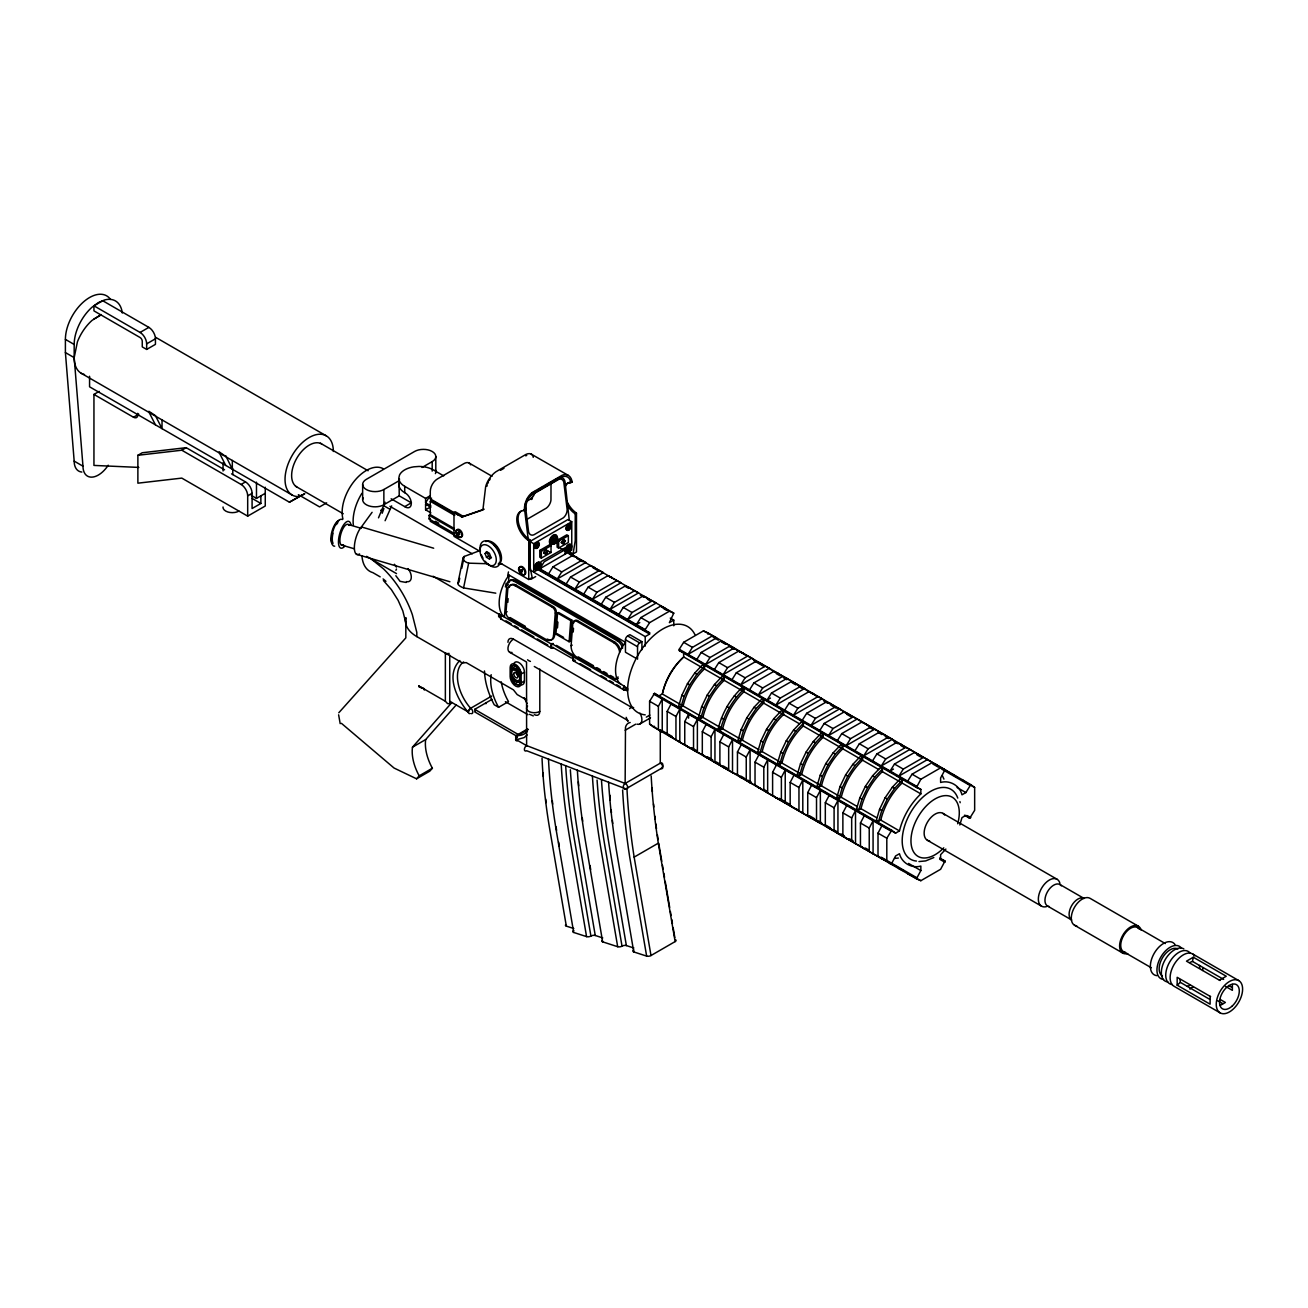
<?xml version="1.0" encoding="UTF-8"?>
<svg xmlns="http://www.w3.org/2000/svg" width="1308" height="1308" viewBox="0 0 1308 1308"><rect width="100%" height="100%" fill="white"/><g stroke="black" fill="none" stroke-linecap="round" stroke-linejoin="round"><path stroke-width="1.5" d="M660.278 729.668L660.278 763.169A3.107 1.799 60 0 1 662.813 766.717A3.107 1.799 60 0 1 660.998 768.597L625.862 788.888A3.107 2.06 -69 0 1 623.311 787.432A3.107 2.06 -69 0 1 625.142 783.459L625.486 727.313A15.565 8.992 60 0 1 630.178 722.49M421.503 688.122L418.854 685.981A3.107 1.799 -60 0 0 419.149 687.076M424.266 690.003L424.283 688.727L421.503 687.403M527.108 734.916L524.197 737.581L516.366 739.739L517.281 735.93L528.367 729.423M623.213 645.106A9.319 5.853 64.8 0 0 618.733 640.102L515.515 580.507L514.028 581.193A9.319 5.853 64.8 0 0 506.834 585.314L504.414 616.951L502.403 615.087A34.171 19.718 -60 0 1 506.245 579.182L509.041 575.079L625.453 642.293L622.641 646.397A34.171 19.718 -60 0 0 618.798 682.286L620.826 684.166M552.973 647.346L552.777 648.098A3.107 1.799 -60 0 1 550.881 647.411A3.107 1.799 -60 0 1 551.567 644.304L553.12 643.471A2.322 1.341 -60 0 0 551.338 646.217A2.322 1.341 -60 0 0 552.826 647.427L571.563 658.071M546.335 639.628A9.319 5.853 64.8 0 0 553.546 635.492L555.262 613.043A4.66 2.927 64.8 0 0 552.27 607.174L514.927 585.624A9.319 5.853 64.8 0 0 507.733 589.745L506.016 612.209A4.66 2.927 64.8 0 0 509.008 618.063L546.335 639.628L547.431 639.105A9.319 5.853 64.8 0 0 549.164 639.825M550.815 639.955A9.319 5.853 64.8 0 0 554.641 634.985L556.358 612.52A4.66 2.927 64.8 0 0 553.366 606.667L516.022 585.101A9.319 5.853 64.8 0 0 509.221 587.308M555.933 634.151L557.551 613.027L558.647 612.504L571.825 620.106L570.206 641.247L569.111 641.77L555.933 634.151L557.028 633.644L563.617 637.437M557.47 627.873L557.911 622.101M569.111 641.77L570.729 620.63L571.825 620.106M617.948 678.607A4.66 2.927 64.9 0 1 615.528 678.411L614.433 678.934L577.09 657.368A9.319 5.853 64.9 0 1 571.106 645.645L572.822 623.18A4.66 2.927 64.8 0 1 576.436 621.12L577.515 620.613L614.858 642.163A9.319 5.853 64.8 0 1 620.254 649.422M573.215 632.026L573.493 628.281M574.931 660.654L574.735 660.769A3.107 1.799 -60 0 1 572.839 660.099A3.107 1.799 -60 0 1 573.525 656.992L551.698 643.503M508.469 582.714L509.041 575.079M507.831 602.334L508.109 598.59M108.221 465.207A21.745 12.557 -60 0 1 91.854 477.142A21.745 12.557 -60 0 1 82.976 466.188L74.18 357.64L77.417 341.829A34.171 19.718 -60 0 1 92.083 320.362L101.272 314.558M491.694 696.069L470.013 708.642L468.411 712.059A3.107 1.799 -60 0 0 470.046 713.563M517.281 735.93L515.63 739.314A3.107 1.799 -60 0 0 517.265 740.819M1202.624 970.487L1202.919 967.691M1210.113 996.32L1210.113 1004.201L1177.167 985.186L1177.167 977.305L1210.636 996.631M457.882 583.286L463.048 558.107M458.928 582.191L459.729 578.234M461.757 568.342L464.193 556.472L480.412 550.406M495.797 593.178L463.588 587.913L468.64 563.159A9.319 4.365 8 0 1 463.997 560.592L463.506 559.971A9.319 4.365 8 0 1 464.193 556.472M505.395 586.965L506.163 583.204M507.7 575.7L508.469 571.939M1189.888 962.475L1192.455 961.396L1193.305 957.227L1226.25 976.242L1219.416 980.183M223.063 506.997L222.998 507.275A9.319 5.379 0 0 0 232.317 512.654L234.721 512.458A9.319 5.379 0 0 0 238.906 511.068M391.141 498.789L404.728 506.637A8.567 4.954 60 0 0 411.317 503.466A8.567 4.954 60 0 0 404.728 492.691A20.192 11.658 0 0 1 398.809 484.434L399.496 478.891M378.502 517.837L385.059 502.174M385.092 520.731L391.648 505.885M939.733 857.999L945.014 861.04L940.615 869.28L920.848 880.693L916.45 878.796L653.444 726.954L649.602 724.092L649.602 701.268L654.556 693.338L658.398 696.199L662.273 693.959C665.69 679.915 673.195 666.916 683.643 656.927L683.643 652.447L679.261 650.55L679.261 649.275L683.643 642.31L703.41 630.897L707.808 632.794L970.814 784.636L974.656 787.498L974.656 810.322L969.719 818.252L964.437 815.195M681.893 695.251L678.738 705.862L680.945 707.121L683.136 705.862C686.553 691.818 694.058 678.819 704.521 668.829L704.521 666.295L702.314 665.02L694.712 673.064L687.452 683.659L681.893 695.251L684.1 696.51L680.945 707.121M701.66 706.663L698.505 717.274L700.712 718.533L702.903 717.274C706.32 703.23 713.825 690.232 724.289 680.242L724.289 677.707L722.081 676.432L714.479 684.476L707.219 695.071L701.66 706.663L703.867 707.922L700.712 718.533M718.272 728.67C721.967 713.154 730.24 698.815 741.849 687.845L744.039 689.12L744.039 691.654C733.592 701.644 726.087 714.642 722.67 728.67L720.479 729.946L718.272 728.67L720.479 727.411M720.479 729.946C724.158 714.413 732.447 700.074 744.039 689.12M741.195 729.488L738.039 740.083L740.246 741.358L742.437 740.083C745.854 726.054 753.359 713.056 763.807 703.066L763.807 700.532L761.616 699.257L754.013 707.301L746.754 717.896L741.195 729.488L743.402 730.747L740.246 741.358M760.962 740.9L757.806 751.495L760.013 752.77L762.204 751.495C765.621 737.467 773.126 724.469 783.574 714.479L783.574 711.944L781.383 710.669L773.764 718.713L766.521 729.308L760.962 740.9L763.153 742.159L760.013 752.77M780.729 752.313L777.573 762.907L779.781 764.183L781.971 762.907C785.389 748.879 792.893 735.881 803.341 725.891L803.341 723.357L801.15 722.081L793.531 730.126L786.288 740.72L780.729 752.313L782.92 753.572L779.781 764.183M800.496 763.709L797.34 774.32L799.548 775.595L801.739 774.32C805.156 760.291 812.66 747.293 823.108 737.303L823.108 734.769L820.917 733.494L813.298 741.538L806.055 752.133L800.496 763.709L802.687 764.984L799.548 775.595M820.263 775.121L817.108 785.732L819.298 787.007L821.506 785.732C824.923 771.704 832.428 758.705 842.875 748.716L842.875 746.181L840.684 744.906L833.065 752.95L825.822 763.545L820.263 775.121L822.454 776.396L819.298 787.007M840.03 786.533L836.875 797.144L839.066 798.42L841.273 797.144C844.69 783.116 852.195 770.118 862.642 760.128L862.642 757.594L860.451 756.318L852.832 764.362L845.589 774.957L840.03 786.533L842.221 787.808L839.066 798.42M859.797 797.945L856.642 808.557L858.833 809.832L861.04 808.557C864.457 794.528 871.962 781.53 882.41 771.54L882.41 769.006L880.219 767.731L872.6 775.775L865.356 786.37L859.797 797.945L861.988 799.221L858.833 809.832M879.565 809.358L876.409 819.969L878.6 821.244L880.807 819.969C884.224 805.941 891.729 792.942 902.177 782.952L902.177 780.418L899.986 779.143L892.367 787.187L885.124 797.782L879.565 809.358L881.755 810.633L878.6 821.244M856.936 810.829L895.588 833.147L899.463 830.907C902.896 816.862 910.401 803.864 920.848 793.874L920.848 789.394L912.068 784.326M959.81 824.972L961.985 817.631L965.876 815.391L969.719 818.252M382.198 513.243L383.882 508.55L380.791 510.284M395.915 570.288L396.488 569.029M684.1 696.51L689.659 684.934L696.902 674.323L704.521 666.295M703.867 707.922L709.426 696.346L716.67 685.735L724.289 677.707M743.402 730.747L748.961 719.171L756.204 708.56L763.807 700.532M763.153 742.159L768.728 730.583L775.971 719.972L783.574 711.944M782.92 753.572L788.495 741.996L795.738 731.385L803.341 723.357M802.687 764.984L808.246 753.408L815.505 742.797L823.108 734.769M822.454 776.396L828.013 764.82L835.272 754.209L842.875 746.181M842.221 787.808L847.78 776.233L855.04 765.621L862.642 757.594M861.988 799.221L867.547 787.645L874.807 777.034L882.41 769.006M881.755 810.633L887.315 799.057L894.574 788.446L902.177 780.418M451.947 702.543A3.107 1.799 -60 0 1 449.739 701.268L468.411 712.059L467.643 711.585L470.013 708.642M658.398 729.161L658.398 706.336L662.24 699.044L662.24 732.022L649.602 724.092M671.02 737.091L667.178 734.246L667.178 711.421L671.02 704.129M675.958 739.314L675.958 716.49L679.8 709.198L679.8 742.159L667.178 734.246M688.597 747.244L684.754 744.383L684.754 721.558L688.597 714.266L688.597 718.141M693.534 749.451L693.534 726.627L697.377 719.335L697.377 752.313L679.261 741.849L679.261 740.573M706.156 757.381L702.314 754.52L702.314 731.712L706.156 724.419M711.111 759.605L711.111 736.78L714.953 729.488L714.953 762.45L701.219 753.899M723.733 767.518L719.89 764.673L719.89 741.849L723.733 734.556M728.67 769.742L728.67 746.917L732.513 739.625L732.513 772.603L714.397 762.139M741.309 777.671L737.45 774.81L737.45 751.986L741.309 744.693M746.247 779.895L746.247 757.07L750.089 749.778L750.089 782.74L737.45 774.81M758.869 787.808L755.027 784.964L755.027 762.139L758.869 754.847M763.807 790.032L763.807 767.207L767.649 759.915L767.649 792.877L753.931 784.326M776.445 797.962L772.603 795.101L772.603 772.276L776.445 764.984M781.383 800.169L781.383 777.344L785.225 770.069L785.225 803.03L767.109 792.566M794.005 808.099L790.163 805.254L790.163 782.429L794.005 775.137M798.959 810.322L798.959 787.498L802.801 780.206L802.801 813.167L784.686 802.72M811.581 818.252L807.739 815.391L807.739 792.566L811.581 785.274M816.519 820.459L816.519 797.635L820.361 790.343L820.361 823.321L802.245 812.857M829.158 828.389L825.315 825.544L825.315 802.72L829.158 795.428M834.095 830.613L834.095 807.788L837.938 800.496L837.938 833.458L824.204 824.907M846.717 838.526L842.875 835.681L842.875 812.857L846.717 805.564M851.671 840.75L851.671 817.925L855.514 810.633L855.514 843.611L837.382 833.147M864.294 848.679L860.451 845.818L860.451 822.994L864.294 815.702M869.231 850.903L869.231 828.078L873.074 820.786L873.074 853.748L854.958 843.284M881.87 858.816L878.011 855.972L878.011 833.147L881.87 825.855M916.45 878.796L920.848 870.556L920.848 866.076C911.692 868.692 901.784 862.969 899.463 853.732L895.588 855.972L891.745 863.264L890.65 863.901L886.808 861.04L886.808 838.215L891.745 830.286L895.588 833.147M926.881 759.278L945.014 769.742L940.615 777.982L940.615 782.462C949.771 779.846 959.68 785.568 961.985 794.806L965.876 792.566L970.814 784.636M543.703 552.973L545.6 549.458L543.703 552.973L545.223 552.761L545.223 554.069L547.136 552.973L548.085 551.109L545.6 549.458M564.827 540.351L563.486 544.193L565.383 540.678L563.862 540.891L563.862 539.583L563.862 540.891M624.439 686.357L624.39 686.438A2.322 1.341 -60 0 0 623.883 688.76A2.322 1.341 -60 0 0 625.289 689.283L625.24 689.937A3.107 1.799 -60 0 1 623.344 689.251A3.107 1.799 -60 0 1 624.047 686.16L627.644 688.564L627.497 690.542A2.322 1.341 -60 0 1 626.074 690.035A2.322 1.341 -60 0 1 626.597 687.714L626.646 687.632M430.855 505.869L425.591 502.828L429.989 495.846L425.591 498.397L404.728 486.347A20.192 11.658 0 0 1 398.809 478.107L399.496 475.082A20.192 11.658 0 0 1 413.769 466.842L419.001 466.449A20.192 11.658 0 0 1 433.275 469.866L443.706 475.883M534.531 572.691L645.22 636.604L649.602 634.069L649.602 632.794L645.22 630.897L645.22 629.622L539.795 568.767L544.193 561.786L563.961 550.374L673.767 613.141L669.369 622.657L673.767 620.123L673.767 625.813M548.575 573.836L552.973 566.855L572.74 555.442L577.139 557.355M581.52 560.527L561.753 571.939L557.371 578.904L585.919 562.424L572.74 555.442M566.151 583.973L570.55 577.008L590.3 565.596L594.699 567.492M599.097 570.664L579.33 582.076L574.931 589.058L603.479 572.561L590.3 565.596M583.711 594.126L588.11 587.145L607.877 575.733L612.275 577.645M616.657 580.817L596.889 592.23L592.508 599.195L621.055 582.714L607.877 575.733M601.288 604.263L605.686 597.298L625.453 585.886L629.835 587.783M634.233 590.954L614.466 602.367L610.068 609.348L638.631 592.851L625.453 585.886M618.864 614.417L623.246 607.435L643.013 596.023L647.411 597.936M651.809 601.091L632.042 612.504L627.644 619.485L656.191 603.004L643.013 596.023M664.987 608.073L660.589 606.176L640.822 617.589L636.424 624.554L639.792 622.624M645.22 629.622L649.602 622.657L669.369 611.245L673.767 613.141M712.206 635.966L692.439 647.378L688.041 654.36L716.588 637.863L703.41 630.897M696.821 659.428L701.219 652.447L720.986 641.034L725.384 642.947M729.766 646.119L709.999 657.532L705.617 664.497L734.164 648.016L720.986 641.034M714.397 669.565L718.795 662.6L738.562 651.188L742.944 653.084M747.342 656.256L727.575 667.669L723.177 674.65L751.74 658.153L738.562 651.188M731.973 679.719L736.355 672.737L756.122 661.325L760.52 663.238M764.918 666.393L745.151 677.806L740.753 684.787L769.3 668.306L756.122 661.325M749.533 689.856L753.931 682.89L773.698 671.478L778.096 673.375M782.478 676.547L762.711 687.959L758.329 694.924L786.876 678.443L772.603 670.841M795.656 683.512L791.275 681.615L771.507 693.027L767.109 700.009L770.461 698.063M800.055 686.684L780.287 698.096L775.889 705.077L804.436 688.597L786.321 678.133M784.686 710.146L789.067 703.181L808.834 691.769L813.233 693.665M817.614 696.837L797.864 708.249L793.466 715.214L822.013 698.734L808.834 691.769M802.245 720.283L806.644 713.318L826.411 701.906L830.793 703.802M835.191 706.974L815.424 718.386L811.025 725.368L839.589 708.887L825.315 701.268M819.822 730.436L824.204 723.455L843.971 712.043L848.369 713.955M852.767 717.127L833 728.54L828.602 735.505L857.149 719.024L842.875 711.421M837.382 740.573L841.78 733.608L861.547 722.196L865.945 724.092M870.327 727.264L850.56 738.677L846.178 745.658L874.725 729.161L856.609 718.713M854.958 750.727L859.356 743.745L879.123 732.333L883.505 734.246M887.903 737.401L868.136 748.814L863.738 755.795L892.301 739.314L874.169 728.85M872.534 760.864L876.916 753.899L896.683 742.486L901.081 744.383M905.479 747.555L885.712 758.967L881.314 765.932L909.861 749.451L896.683 742.486M918.657 754.52L914.259 752.623L894.492 764.036L890.094 771.017L893.462 769.071M923.039 757.692L903.272 769.104L898.89 776.085L927.437 759.605L909.322 749.141M907.67 781.154L912.068 774.189L931.836 762.777L936.217 764.673M920.848 789.394L916.45 787.498L920.848 779.257L940.615 767.845M485.104 553.644L486.527 551.616L489.372 553.268L490.811 556.93L489.372 558.974L486.527 557.322L485.104 553.644L487.197 552.434L488.62 556.113L491.465 557.764L489.372 558.974M359.586 553.938A15.533 5.755 -73.6 0 1 354.419 545.894A15.533 5.755 -73.6 0 1 361.417 526.944L372.093 512.311M500.261 616.902L500.114 617A2.322 1.341 -60 0 1 498.691 616.493A2.322 1.341 -60 0 1 499.215 614.171L551.633 644.223M535.675 545.24L538.046 544.324L537.048 546.875C534.661 547.512 536.231 543.409 536.067 546.777M536.067 545.469L538.046 544.324M535.675 546.564L536.672 546.646L537.653 544.095M536.067 565.677L537.392 564.042L539.076 564.369L537.768 567.77C534.759 568.686 536.754 563.241 536.444 567.656M567.443 526.911L569.798 525.98L568.817 528.53L567.443 528.219L567.443 526.911L567.443 528.219M536.444 565.89L539.076 564.369M567.819 527.124L569.798 525.98M569.421 525.767L568.817 528.53M536.067 567.427L538.7 565.906L538.7 564.157M567.002 547.741L568.44 545.943L570.255 546.303L568.817 549.998C565.596 551.011 567.721 545.076 567.378 549.867M567.378 547.954L568.817 546.172M567.002 549.654L568.44 549.785L570.255 546.303M341.437 723.34L394.068 768.041L416.565 778.816L419.198 775.824A36.346 20.977 60 0 1 412.478 747.179L451.015 703.491M412.478 747.179L425.656 739.576L456.214 704.93M425.656 739.576A36.346 20.977 60 0 0 432.376 768.221L429.743 771.197L416.565 778.816M338.788 712.778L405.823 637.879L405.823 617.589A38.831 22.416 0 0 0 416.811 636.604L462.492 663.009L466.22 662.6L513.439 689.856L517.167 694.564L526.617 700.009M945.88 849.088L940.615 854.664L940.615 859.143L945.014 861.04M459.844 660.524C445.341 674.83 456.737 698.537 467.675 711.634M1177.167 985.186L1180.339 982.357L1180.012 979.594M146.66 349.432L155.439 344.364L155.439 338.788A9.319 5.379 60 0 0 148.85 327.376L102.743 300.742L93.947 305.81L93.947 310.879L140.07 337.513A3.107 1.799 60 0 1 142.261 341.323L142.261 346.898L146.66 349.432L146.66 343.857A9.319 5.379 60 0 0 140.07 332.445L93.947 305.81M1189.888 989.11L1193.305 986.624M574.931 660.017L574.784 660.115A2.322 1.341 -60 0 1 573.362 659.608A2.322 1.341 -60 0 1 573.885 657.27M93.947 319.005L100.978 314.95M140.07 332.445L148.85 327.376M146.66 343.857L155.439 338.788M138.812 467.414L93.947 465.419L93.947 394.411L99.228 391.37M93.947 394.411L133.481 417.236L138.762 414.195M265.262 487.23L265.262 506L247.686 516.137L181.796 478.107L137.88 483.175L137.88 455.282L142.261 452.748L186.194 447.679L224.567 469.817M137.88 455.282L181.796 450.214L186.194 447.679M181.796 450.214L241.097 484.451L245.495 481.9A9.319 5.379 60 0 1 252.084 493.312L252.084 508.534L260.864 503.466L260.864 495.863M247.686 516.137L247.686 495.863L252.084 493.312M251.398 495.454L256.482 498.397L265.262 493.312M89.565 376.263L89.565 386.808L289.411 502.19L301.723 495.094M289.411 502.19L304.797 493.688L300.595 495.977M326.624 502.844L319.593 506.915L298.355 494.653M432.18 471.125L432.18 461.626A12.426 7.178 0 0 0 432.18 451.473A12.426 7.178 0 0 0 414.603 451.473L366.289 479.366A12.426 7.178 0 0 0 366.289 489.519A12.426 7.178 0 0 0 383.865 489.519L399.087 480.723M422.026 467.479L432.18 461.626M399.087 483.257L399.234 495.846L383.865 504.724A12.426 7.178 0 0 1 368.856 505.869A12.426 7.178 0 0 1 363.068 497.808M404.728 506.637L411.448 502.746M469.752 463.506A10.137 5.853 -60 0 0 464.078 463.555L437.444 478.924A10.137 5.853 -60 0 0 430.283 491.334L430.283 498.871L431.607 498.103M453.99 528.35L430.283 514.665L430.283 501.291L431.607 500.523L454.317 513.635M425.591 509.809L429.989 507.259L429.989 506L425.591 504.103L425.591 509.809L430.855 512.85M500.506 470.308L503.972 468.313M454.546 533.648L429.138 518.982L429.138 515.319L430.283 514.665M429.138 518.982L430.283 518.328L430.283 521.271L458.291 537.441M480.069 551.404L453.99 536.362L453.99 512.491L455.249 511.755L463.245 516.366L484.173 509.188M453.99 512.491L461.969 517.101L463.245 516.366M458.013 532.667L459.517 532.16L458.013 532.667L459.517 534.547L458.765 532.601M458.013 533.68L458.765 532.225M532.16 493.132L535.593 491.154M539.027 489.176L542.46 487.197M545.894 485.203L557.911 478.27M526.486 501.454L530.639 499.002A7.521 4.349 -60 0 0 534.874 492.838M521.254 511.068A17.445 10.072 60 0 0 519.031 524.933A17.445 10.072 60 0 0 530.018 539.942L530.018 566.855L532.143 577.564L528.743 579.509L528.743 540.662A17.445 10.072 60 0 1 516.971 522.105A17.445 10.072 60 0 1 524.557 510.774L524.443 509.106A15.009 9.924 -68.6 0 1 532.127 492.593L562.244 475.196A13.669 9.042 -68.6 0 1 571.89 480.641L572.152 482.014L568.424 482.979A18.345 10.595 60 0 0 564.745 485.824M524.557 510.774L525.718 508.583A13.211 8.731 -68.6 0 1 532.487 494.048L562.276 476.831A11.886 7.864 -68.6 0 1 570.664 481.557L570.893 482.783L568.424 482.979M526.421 519.668L546.384 508.093A7.521 4.349 -60 0 0 550.962 500.163L551.011 483.273M486.527 557.322L488.62 556.113M528.743 540.662L530.018 539.942M576.485 513.096L576.485 551.96L573.1 553.905L575.226 540.744L575.226 513.831L576.485 513.096A18.328 10.578 60 0 1 566.855 501.242M529.92 567.819L529.92 541.496L567.966 519.538L571.76 521.729L571.76 550.063L568.44 551.992M529.92 541.496L533.713 543.703L571.76 521.729M539.812 550.39L549.507 544.798L551.028 545.681L551.028 552.483L541.332 558.091L539.812 557.208L539.812 550.39L541.332 551.273L551.028 545.681M557.11 540.4L566.822 534.809L568.342 535.675L568.342 542.493L558.63 548.085L557.11 547.218L557.11 540.4L558.63 541.283L568.342 535.675M564.435 539.91L561.966 542.003L563.862 539.583M546.564 552.646L546.564 551.322L548.085 551.109M561.018 542.542L562.538 542.329M564.435 541.218L565.383 540.678M544.275 553.3L545.223 552.761M545.223 554.069L547.136 552.973M521.025 570.059L521.794 569.618L521.778 572.005L521.025 570.059L522.546 569.552M529.92 569.83L533.713 572.037L539.501 568.686M539.795 568.767L568.342 552.287M530.885 579.346L535.691 576.583M510.872 666.818L511.15 666.655A7.766 4.48 60 0 1 520.666 672.132L520.388 674.846A7.766 4.48 60 0 0 510.872 669.369L510.872 666.818A7.766 4.48 60 0 1 520.388 672.279L520.666 672.132M510.872 669.369L511.15 669.206A7.766 4.48 60 0 1 520.666 674.699M510.872 675.696L511.15 675.549A7.766 4.48 60 0 0 520.666 681.043L520.404 683.708A7.766 4.48 60 0 1 510.888 678.247L510.872 675.696A7.766 4.48 60 0 0 520.388 681.19L520.404 683.708M510.888 678.247L511.166 678.084A7.766 4.48 60 0 0 520.666 683.544M521.124 674.012A7.766 4.48 60 0 0 515.63 664.497A7.766 4.48 60 0 0 510.136 667.669L510.136 676.547A7.766 4.48 60 0 0 515.63 686.062A7.766 4.48 60 0 0 521.124 682.89L521.124 674.012L524.426 672.116A7.766 4.48 60 0 0 519.652 663.074A7.766 4.48 60 0 0 513.619 664.235M516.382 735.946L474.706 711.879A3.107 1.799 60 0 0 474.706 709.345L491.971 699.388M521.124 682.89L524.426 680.977L524.426 672.116M484.5 670.955A54.576 31.686 59.8 0 0 494.228 704.767L498.61 707.301L508.501 701.595A39.224 22.727 59.9 0 1 501.209 681.811M635.802 658.202L625.453 652.234L625.453 639.743A3.107 1.799 -60 0 1 627.644 635.95L629.835 634.674L641.917 641.656L641.917 649.765M637.536 659.199L637.536 646.724A3.107 1.799 -60 0 1 639.726 642.915L641.917 641.656M419.198 775.824L432.376 768.221M515.924 738.219A3.107 1.799 60 0 1 517.837 735.505A3.107 1.799 60 0 1 518.131 734.409L527.533 728.981M732.513 648.327L733.608 647.705L737.45 650.55M646.316 717.127L649.831 715.1M625.142 730.256L635.688 724.174M639.988 723.929L650.534 717.83M653.444 726.954L654.556 726.316M509.564 652.202L526.535 662.011L526.617 745.576L625.142 783.459L660.278 763.169A3.107 2.06 -69 0 1 662.829 764.608A3.107 2.06 -69 0 1 660.998 768.597M608.596 782.184L608.858 786.222A580.098 334.93 60 0 0 616.935 853.535L633.775 951.93L646.643 956.099A3.107 1.373 -9.7 0 0 650.992 955.527L634.151 857.116L658.3 843.17A583.057 336.63 60 0 1 651.188 775.938M650.992 955.527L675.141 941.58A3.107 1.373 -9.7 0 0 675.68 939.831M506.834 585.314L508.321 584.627M514.927 585.624L516.022 585.101M506.016 612.209L507.112 611.686M552.27 607.174L553.366 606.667M555.262 613.043L556.358 612.52M572.822 623.18L573.918 622.673M553.546 635.492L554.641 634.985M571.106 645.645L572.201 645.122M514.028 581.193L617.262 640.789L618.733 640.102M576.436 621.12L613.763 642.686L614.858 642.163M933.83 857.541L925.688 860.909L918.952 861.563M1193.305 957.227L1186.487 961.167L1219.955 980.493M1187.337 986.395L1189.888 985.3M1220.282 1005.411L1225.383 1002.451L1220.184 999.459M461.969 517.101L482.897 509.924L485.628 486.887A15.009 7.521 -54.2 0 1 495.896 471.796L526.012 454.383A13.669 6.851 -54.2 0 1 532.536 455.397M300.399 496.223L297.112 496.549A34.171 19.718 -60 0 1 297.112 448.235A34.171 19.718 -60 0 1 333.344 451.473M894.574 858.424L898.367 858.048M521.778 572.005L521.778 569.994M406.199 582.469L400.068 581.341L395.834 575.716M468.64 563.159L488.342 563.764M498.184 564.059L502.125 564.173M633.628 707.514L630.669 707.791A9.319 5.379 60 0 0 629.622 708.756M533.304 715.901L529.544 714.315M361.417 526.944L433.684 548.216M348.304 524.508L361.204 528.318M341.323 544.978L354.239 548.771M356.43 554.249L449.903 581.749M565.579 924.87A3.107 1.373 -9.7 0 0 566.331 926.113L573.803 928.533M548.477 758.754A550.488 317.828 60 0 0 556.865 834.063L573.705 932.457L586.573 936.626A3.107 1.373 -9.7 0 0 590.922 936.054A3.107 1.373 -9.7 0 1 595.254 935.482L602.759 937.918M602.22 940.239A3.107 1.373 -9.7 0 0 602.661 941.842L617.687 946.714A3.107 1.373 -9.7 0 0 622.019 946.142A3.107 1.373 -9.7 0 1 626.369 945.57L633.873 948.006M688.041 746.917L692.439 748.83M696.821 751.986L699.764 753.261M705.617 757.07L709.999 758.967M723.177 767.207L727.575 769.104M731.973 772.276L736.355 774.189M740.753 777.344L745.151 779.257M749.533 782.429L752.46 783.688M758.329 787.498L761.256 788.757M775.889 797.635L780.287 799.548M793.466 807.788L797.864 809.685M811.025 817.925L815.424 819.838M819.822 822.994L822.748 824.269M828.602 828.078L833 829.975M846.178 838.215L850.56 840.112M863.738 848.369L868.136 850.265M872.534 853.437L886.808 861.04M881.314 858.506L885.712 860.402M890.094 863.574L894.492 865.471M898.89 868.643L903.272 870.556L896.242 866.501M907.67 873.728L920.848 880.693M516.398 739.723L515.63 739.314L527.255 746.018M531.244 454.121L568.261 475.36M469.131 463.048L492.037 476.276M573.1 553.905L569.291 551.714L569.291 554.232M560.445 548.346L563.961 550.374M660.589 606.176L669.369 611.245M967.626 783.443L974.656 787.498M570.108 554.559L573.623 556.587M577.139 558.614L582.403 561.672M592.949 567.754L598.214 570.795M624.57 586.017L628.085 588.044M640.38 595.14L643.896 597.167M647.411 599.195L650.926 601.222M663.221 608.318L666.737 610.362M713.073 637.11L718.354 640.152M721.869 642.179L725.384 644.206M728.899 646.234L734.164 649.275M753.604 660.507L764.15 666.589M776.331 673.636L779.96 675.729M783.361 677.691L786.876 679.719M792.141 682.76L795.771 684.852M799.172 686.814L802.687 688.842M823.876 701.088L827.392 703.115M830.793 705.077L836.188 708.184M846.619 714.201L851.999 717.307M869.46 727.395L872.976 729.423M878.355 732.529L881.87 734.556M885.271 736.518L888.786 738.546M894.051 741.587L897.68 743.68M901.081 745.658L904.596 747.686M916.892 754.781L920.521 756.874M932.817 763.97L938.081 767.011M941.596 769.039L969.719 785.274M670.252 618.095L673.767 620.123M549.507 551.6L551.028 552.483M957.08 787.498L965.876 792.566M155.832 337.431L326.264 435.842M552.973 566.855L561.753 571.939M570.55 577.008L579.33 582.076M588.11 587.145L596.889 592.23M605.686 597.298L614.466 602.367M623.246 607.435L632.042 612.504M640.822 617.589L649.602 622.657M683.643 642.31L692.439 647.378M701.219 652.447L709.999 657.532M718.795 662.6L727.575 667.669M736.355 672.737L745.151 677.806M753.931 682.89L762.711 687.959M771.507 693.027L780.287 698.096M789.067 703.181L797.864 708.249M806.644 713.318L815.424 718.386M824.204 723.455L833 728.54M841.78 733.608L850.56 738.677M859.356 743.745L868.136 748.814M876.916 753.899L885.712 758.967M894.492 764.036L903.272 769.104M912.068 774.189L920.848 779.257M430.283 498.871L458.225 515.009M430.283 501.291L454.743 515.417M679.261 649.275L916.45 786.222M967.299 815.587L970.814 817.614M540.678 569.912L649.602 632.794M683.643 652.447L720.544 673.751M724.06 675.778L892.726 773.159M896.242 775.203L908.553 782.298M320.362 443.183L368.104 470.749M425.591 504.103L430.855 507.144M536.28 567.999L645.22 630.897M679.261 650.55L916.45 787.498M538.912 570.157L649.602 634.069M683.643 656.927L799.613 723.88M803.128 725.907L878.682 769.529M882.197 771.556L920.848 793.874M399.234 495.846L410.843 502.55M1192.618 953.957L1238.741 980.575A18.639 10.758 -60 0 1 1232.839 1009.449A18.639 10.758 -60 0 1 1216.702 1000.13A18.639 10.758 -60 0 1 1238.741 980.575M429.138 515.319L454.546 529.985M942.888 813.347L1057.093 879.287M1138.352 926.211L1090.038 898.318A15.533 8.96 -60 0 0 1073.557 909.076A15.533 8.96 -60 0 0 1076.778 925.917M435.351 521.254L438.752 523.216M1137.584 927.552L1165.314 943.575M694.712 673.064L696.902 674.323M714.479 684.476L716.67 685.735M734.246 695.889L736.437 697.148M754.013 707.301L756.204 708.56M773.764 718.713L775.971 719.972M793.531 730.126L795.738 731.385M813.298 741.538L815.505 742.797M833.065 752.95L835.272 754.209M852.832 764.362L855.04 765.621M872.6 775.775L874.807 777.034M892.367 787.187L894.574 788.446M1059.938 884.519L1084.087 898.465A12.426 7.178 -60 0 0 1071.661 905.643A12.426 7.178 -60 0 0 1071.661 919.982L1047.512 906.035M1192.455 961.396L1223.65 979.414M627.644 635.95L639.726 642.915M499.182 562.456L528.743 579.509M1228.621 985.496L1232.087 987.507M625.453 639.743L637.536 646.724M1225.449 986.346L1232.381 990.352L1232.381 984.45M389.931 506.31L472.253 553.84M384.339 506.033L389.653 509.106M687.452 683.659L689.659 684.934M707.219 695.071L709.426 696.346M726.986 706.484L729.194 707.759M746.754 717.896L748.961 719.171M766.521 729.308L768.728 730.583M786.288 740.72L788.495 741.996M806.055 752.133L808.246 753.408M825.822 763.545L828.013 764.82M845.589 774.957L847.78 776.233M865.356 786.37L867.547 787.645M885.124 797.782L887.315 799.057M557.551 613.027L570.729 620.63M1217.568 1000.636L1222.784 1003.645M1180.339 982.357L1209.867 999.41M110.477 299.401A34.171 19.718 -60 0 0 83.303 302.099A34.171 19.718 -60 0 0 65.4 339.377L74.18 344.462L74.18 357.64A34.171 19.718 -60 0 0 84.497 374.546M721.427 718.076L723.635 719.335M1123.605 951.766L1151.351 967.773M927.356 840.259L1041.56 906.182M1074.506 925.214L1122.82 953.107M1220.102 1012.85L1173.979 986.232A18.639 10.758 -60 0 1 1175.271 962.655A18.639 10.758 -60 0 1 1194.711 955.886M779.781 761.648L781.971 762.907M662.273 693.959L758.902 749.746M762.417 751.773L857.296 806.562M860.811 808.589L876.622 817.713M880.137 819.74L899.463 830.907M65.4 339.377L65.4 352.571L74.18 357.64M654.556 693.338L891.745 830.286M295.51 486.216L343.252 513.782M660.148 697.213L665.429 700.254M668.928 702.282L681.239 709.394M684.754 711.421L853.421 808.802M653.444 693.976L890.65 830.923M939.733 859.258L945.014 862.315M510.104 617.556L525.375 626.369M578.185 656.861L593.456 665.674M596.857 667.636L600.241 669.598M603.642 671.56L607.043 673.522M610.427 675.468L613.828 677.43M556.505 645.416L573.394 655.177M148.85 411.268L155.439 415.65L162.028 428.648L162.028 419.868M219.139 451.849L224.077 455.282M573.607 656.894L624.112 686.062M433.111 576.256L500.261 615.022L499.264 614.09M649.602 701.268L658.398 706.336M667.178 711.421L675.958 716.49M684.754 721.558L693.534 726.627M702.314 731.712L711.111 736.78M719.89 741.849L728.67 746.917M737.45 751.986L746.247 757.07M755.027 762.139L763.807 767.207M772.603 772.276L781.383 777.344M790.163 782.429L798.959 787.498M807.739 792.566L816.519 797.635M825.315 802.72L834.095 807.788M842.875 812.857L851.671 817.925M860.451 822.994L869.231 828.078M878.011 833.147L886.808 838.215M81.26 373.287L292.109 495.013M505.934 620.809L511.166 623.834M514.649 625.845L518.131 627.856M521.614 629.867L533.811 636.898M537.294 638.925L547.741 644.958M580.163 663.663L590.611 669.696M601.059 675.729L606.291 678.754M609.773 680.765L613.256 682.776M616.738 684.787L620.221 686.798M500.768 618.88L551.289 648.049M573.247 660.736L623.753 689.888M908.553 863.444L920.848 870.556M231.549 473.856L245.495 481.9M507.945 642.31A7.766 4.48 60 0 1 513.439 639.138L631.764 707.448M366.616 556.341L396.504 573.607M661.57 730.371L672.116 736.453M691.442 747.62L696.821 750.727M707.366 756.809L712.647 759.85M716.048 761.812L719.564 763.856M723.079 765.883L728.458 768.99M740.753 776.085L744.268 778.113M747.669 780.075L751.299 782.168M763.48 789.214L767.109 791.307M779.29 798.338L789.836 804.42M809.276 815.652L814.541 818.694M817.958 820.656L821.571 822.748M825.086 824.776L830.367 827.817M833.768 829.779L837.284 831.806M840.799 833.834L844.314 835.877M849.579 838.918L853.208 841.011M865.389 848.042L869.019 850.135M881.314 857.23L916.45 877.521M252.117 498.413L260.864 503.466M380.17 576.861L372.878 572.642A38.831 22.416 -60 0 1 361.973 556.031M534.302 666.491L627.922 720.544M505.362 701.677L527.925 714.708M65.4 352.571L74.18 461.119L82.976 466.188M474.706 709.345L518.131 734.409M418.854 685.981L445.358 701.268L447.549 703.59L449.739 703.802L449.739 655.095M561.59 542.869L563.486 544.193M962.034 779.568L965.876 782.429M953.238 774.5L957.08 777.344L944.458 769.431M935.678 764.362L939.52 767.207M918.102 754.209L921.944 757.07M900.525 744.072L904.368 746.917M891.745 738.987L895.588 741.849M882.965 733.919L886.808 736.78M865.389 723.782L869.231 726.627M847.813 713.628L851.671 716.49M839.033 708.56L841.6 710.457M830.253 703.491L832.82 705.388M821.473 698.423L824.024 700.32M812.677 693.338L816.519 696.199M803.897 688.27L807.739 691.131M795.117 683.201L798.959 686.062M777.541 673.064L781.383 675.909M768.761 667.979L771.311 669.892M759.964 662.911L762.531 664.824M751.184 657.842L755.027 660.687M742.404 652.774L746.247 655.619M371.341 559.072L383.457 568.833A70.926 40.94 60 0 1 412.347 614.695L416.811 632.402L416.811 636.604M383.391 580.49L391.386 589.646L398.09 600.274L402.815 610.918L405.594 621.938M458.765 533.239L459.517 534.171M627.971 721.493L626.172 717.34M219.139 452.421L225.728 465.419M148.85 411.857L155.439 424.855M524.197 697.687L527.108 703.688M942.365 775.644L943.935 779.127M340.194 723.667L338.625 714.822M959.941 801.591L960.17 802.703M658.692 843.186L661.783 861.269M662.469 865.291L663.156 869.297M663.843 873.319L664.529 877.341M665.216 881.363L669.696 907.474M670.383 911.496L671.069 915.502M671.756 919.524L672.443 923.546M673.13 927.568L674.846 937.607M658.3 843.17L675.141 941.58M646.643 956.099L629.802 857.656A585.412 337.987 60 0 1 622.624 790.048M626.369 945.57L609.528 847.175A580.163 334.962 60 0 1 601.451 779.862M622.019 946.142L605.179 847.731A583.172 336.696 60 0 1 597.069 780.075M617.687 946.714L600.846 848.303A586.18 338.429 60 0 1 592.426 776.265M590.006 865.569L590.693 869.591M602.661 941.842L585.821 843.447A580.163 334.962 60 0 1 577.368 770.167M595.254 935.482L578.414 837.087A580.163 334.962 60 0 1 570.337 769.774M590.922 936.054L574.081 837.66A583.172 336.696 60 0 1 565.694 765.981M586.573 936.626L569.732 838.215A586.18 338.429 60 0 1 561.197 764.183M558.63 842.139L559.317 846.145M566.331 926.113L549.491 827.719A504.414 291.226 60 0 1 542.035 758.264M1199.436 965.435L1199.779 968.182M524.541 509.09L528.334 540.204M520.388 672.279L520.388 674.846M511.15 666.655L511.15 669.206M511.15 675.549L511.166 678.084M741.849 687.845L741.849 690.379M707.808 632.794L707.808 634.069M645.22 636.604L645.22 646.103M569.291 520.437L565.121 482.341A8.862 5.821 -68.1 0 0 559.579 477.6M565.105 553.905L565.105 547.758L540.94 561.704L540.94 567.852M558.63 541.283L558.63 548.085M541.332 551.273L541.332 558.091M539.795 669.058L539.795 711.421A7.766 4.48 60 0 1 534.302 714.593M533.713 543.703L533.713 572.037M445.358 701.268L445.358 653.084A3.107 1.799 0 0 0 449.102 653.379M435.809 456.541L435.809 471.763M425.591 498.397L425.591 502.828M404.728 486.347L404.728 492.691M383.865 489.519L383.865 504.724M362.643 484.434L362.643 499.656M256.482 482.161L256.482 498.397M232.791 468.493L232.791 474.575M232.317 460.432L232.317 469.229L225.728 455.658M223.063 462.869L223.063 470.978M554.183 543.212A5.379 3.107 -60 0 1 549.393 541.741A5.379 3.107 -60 0 1 554.183 534.727A5.379 3.107 -60 0 1 556.505 539.828M555.9 541.087A5.379 3.107 -60 0 1 555.099 542.248M552.81 543.539A4.218 2.436 -60 0 1 551.469 538.536A4.218 2.436 -60 0 1 556.472 537.196M555.687 540.972A4.218 2.436 -60 0 1 555.082 541.888M554.51 543.196A5.036 2.91 -60 0 1 550.03 541.823A5.036 2.91 -60 0 1 554.51 535.25A5.036 2.91 -60 0 1 556.668 540.041M556.096 541.218A5.036 2.91 -60 0 1 555.36 542.297M470.275 464.111A10.137 5.853 -60 0 1 470.684 464.847M532.961 456.279A13.669 6.851 -54.2 0 1 533.223 457.342M525.702 455.838A11.886 5.951 -54.2 0 1 526.748 455.446M486.87 486.331A13.211 6.622 -54.2 0 1 487.246 484.908M487.786 483.437A13.211 6.622 -54.2 0 1 488.456 481.949M489.274 480.461A13.211 6.622 -54.2 0 1 490.189 479.006M523.364 510.153A17.445 10.072 60 0 1 525.832 510.055M564.942 487.557A18.328 10.578 60 0 1 572.152 482.014M525.587 503.367A8.551 5.624 -68.1 0 0 525.407 505.477L528.596 531.849A7.521 4.954 -68.1 0 0 533.86 534.825L563.258 517.854A7.521 4.954 -68.1 0 0 567.149 509.58L563.813 482.227A7.227 4.742 -68.1 0 0 558.761 479.366L529.838 496.075A8.551 5.624 -68.1 0 0 529.086 496.713M526.601 500.196A8.551 5.624 -68.1 0 1 527.124 499.215M527.713 498.299A8.551 5.624 -68.1 0 1 528.367 497.465M570.811 526.388A3.499 2.011 -60 0 1 567.002 530.149A3.499 2.011 -60 0 1 567.034 525.44A3.499 2.011 -60 0 1 570.828 524.9M565.972 550.946A4.038 2.322 -60 0 1 568.44 544.569A4.038 2.322 -60 0 1 570.909 548.085M570.452 549.033A4.038 2.322 -60 0 1 568.44 551.159M567.688 551.469A4.038 2.322 -60 0 1 567.002 551.551M575.226 513.831A18.345 10.595 60 0 1 567.476 505.526M457.375 534.416A4.3 2.485 60 0 1 457.784 529.282A4.3 2.485 60 0 1 462.28 533.272A4.3 2.485 60 0 1 460.318 537.016M459.517 536.689A4.3 2.485 60 0 1 457.996 535.332M522.546 574.294A4.578 2.632 60 0 1 521.712 573.672M520.927 572.855A4.578 2.632 60 0 1 520.257 571.874M519.75 570.811A4.578 2.632 60 0 1 520.927 566.397A4.578 2.632 60 0 1 525.342 570.304A4.578 2.632 60 0 1 524.165 574.719M494.408 545.436A7.537 4.349 60 0 1 498.184 549.409M499.018 551.175A7.537 4.349 60 0 1 499.558 552.957M485.84 541.561A12.966 7.488 60 0 1 498.806 549.049A12.966 7.488 60 0 1 498.806 564.026M480.379 551.355A14.421 8.322 60 0 1 490.222 542.231A14.421 8.322 60 0 1 500.065 562.734A14.421 8.322 60 0 1 485.137 561.246M483.012 558.156A14.421 8.322 60 0 1 481.393 554.788M342.958 519.08A34.171 19.718 -60 0 1 354.206 481.213A34.171 19.718 -60 0 1 383.375 468.804M137.732 413.312A6.213 3.581 60 0 1 133.481 417.236M122.298 313.037A34.171 19.718 -60 0 0 104.591 299.957L98.345 302.606L92.083 307.167A34.171 19.718 -60 0 0 74.18 344.462M81.864 472.057A21.745 12.557 -60 0 1 74.18 461.119M296.769 486.936A24.852 14.339 -60 0 1 296.769 458.258A24.852 14.339 -60 0 1 321.604 443.902M241.097 484.451A9.319 5.379 60 0 1 247.686 495.863M556.619 830.335A553.546 319.593 60 0 1 556.031 826.803M552.712 804.093A553.546 319.593 60 0 1 552.287 800.627M573.705 932.457A3.107 1.373 -9.7 0 1 573.754 930.495M658.104 839.605A585.412 337.987 60 0 1 657.401 834.896M656.502 828.651A585.412 337.987 60 0 1 655.864 823.975M655.275 819.315A585.412 337.987 60 0 1 654.899 816.225M653.853 806.971A585.412 337.987 60 0 1 653.526 803.897M652.414 791.683A585.412 337.987 60 0 1 652.087 787.629M634.151 857.116A583.057 336.63 60 0 1 627.023 789.885M582.714 821.179A583.172 336.696 60 0 1 582.289 818.089M578.692 785.879A583.172 336.696 60 0 1 578.349 781.841M546.106 802.621A507.504 293.008 60 0 1 545.665 799.09M543.343 776.412A507.504 293.008 60 0 1 543.065 772.946M612.782 823.517A583.172 336.696 60 0 1 612.389 820.443M611.474 812.742A583.172 336.696 60 0 1 611.13 809.685M610.166 800.022A583.172 336.696 60 0 1 609.79 795.967M633.775 951.93A3.107 1.373 -9.7 0 1 633.824 949.968M610.215 798.289A586.246 338.478 60 0 1 609.937 795.231M463.653 661.93A32.684 18.868 60 0 0 470.618 708.249A3.107 1.799 60 0 1 472.793 711.716A3.107 1.799 60 0 1 471.174 713.563M526.617 745.576A3.156 1.815 -60 0 0 524.394 749.435A3.156 1.815 -60 0 0 526.617 750.727L625.862 788.888A3.107 1.799 60 0 0 627.66 787.007A3.107 1.799 60 0 0 625.142 783.459M645.22 714.855A49.704 28.694 -60 0 1 639.269 653.003A49.704 28.694 -60 0 1 694.891 634.527M539.795 711.421A7.766 4.48 0 0 1 529.577 711.797A7.766 4.48 0 0 1 527.582 706.009M512.017 652.43A7.766 4.48 -60 0 1 507.994 647.803A7.766 4.48 -60 0 1 513.439 639.138M530.427 661.407A7.766 4.48 0 0 1 527.582 659.772M662.666 692.815A40.384 23.315 -60 0 1 682.841 657.842M383.081 578.921A39.6 22.857 60 0 1 385.942 581.324M527.435 731.205A32.684 18.868 60 0 1 517.837 735.505M517.265 740.164A3.107 1.799 60 0 1 516.725 739.609M485.693 703.001A3.107 1.799 60 0 1 485.906 703.737M435.401 469.899A12.426 7.178 0 0 1 435.401 473.627M353.373 525.342A37.654 21.745 -60 0 1 361.891 493.312M396.389 567.083A151.924 57.944 47 0 1 394.411 564.255M498.61 707.301A39.224 22.727 59.9 0 1 491.187 674.699M524.426 680.977A7.766 4.48 60 0 1 520.355 684.754M639.988 713.171A9.319 5.379 60 0 1 637.045 724.191M518.377 676.236A3.107 1.799 60 0 1 516.251 671.805M501.7 619.109A3.107 1.799 -60 0 1 501.046 615.152L501.405 615.43A2.322 1.341 -60 0 0 501.504 618.39M617.262 640.789A9.319 5.853 64.8 0 1 622.657 648.049M508.698 582.698A9.319 5.853 64.8 0 1 515.515 580.507M618.03 676.874A4.66 2.927 64.9 0 1 614.433 678.934M613.763 642.686A9.319 5.853 64.8 0 1 619.681 652.234M574.114 621.709A4.66 2.927 64.8 0 1 577.515 620.613M408.014 568.588A9.319 5.379 60 0 1 411.252 578.038A9.319 5.379 60 0 1 406.428 581.602M463.588 587.913A9.319 3.221 14.9 0 1 458.945 585.314L458.421 584.774A9.319 3.221 14.9 0 1 458.405 582.501M343.53 544.766A10.873 4.022 -73.6 0 1 340.897 533.778A10.873 4.022 -73.6 0 1 349.072 525.456M332.51 543.997A12.426 4.611 -73.6 0 1 332.036 531.195A12.426 4.611 -73.6 0 1 339.328 520.322M333 543.311A12.426 4.611 -73.6 0 1 333 533.173M336.434 524.573A12.426 4.611 -73.6 0 1 337.889 522.562M334.717 546.188A13.979 5.183 -73.6 0 1 332.853 531.473A13.979 5.183 -73.6 0 1 342.369 519.554M344.805 546.155A13.979 5.183 -73.6 0 1 338.478 542.902A13.979 5.183 -73.6 0 1 343.71 524.753A13.979 5.183 -73.6 0 1 350.936 524.851M929.628 840.962A15.533 8.96 -60 0 1 927.356 822.323A15.533 8.96 -60 0 1 944.638 814.966M1046.482 906.624A15.533 8.96 -60 0 1 1041.56 888.263A15.533 8.96 -60 0 1 1059.938 883.341M1049.327 906.591A12.426 7.178 -60 0 1 1047.512 891.696A12.426 7.178 -60 0 1 1061.328 885.81M1127.741 953.548A15.533 8.96 -60 0 1 1122.82 935.171A15.533 8.96 -60 0 1 1141.197 930.25M1125.648 952.388A13.979 8.077 -60 0 1 1123.605 935.629A13.979 8.077 -60 0 1 1139.154 929.007M1156.942 975.654A18.639 10.758 -60 0 1 1154.212 953.303A18.639 10.758 -60 0 1 1174.944 944.474M1163.531 979.463A18.639 10.758 -60 0 1 1160.801 957.096A18.639 10.758 -60 0 1 1181.533 948.284M1172.311 984.532A18.639 10.758 -60 0 1 1169.597 962.165A18.639 10.758 -60 0 1 1190.313 953.352M1167.93 981.997A18.639 10.758 -60 0 1 1164.055 961.789A18.639 10.758 -60 0 1 1183.838 948.872M1162.354 975.931A15.533 8.96 -60 0 1 1162.354 957.996A15.533 8.96 -60 0 1 1177.887 949.036M916.45 861.056A40.384 23.315 -60 0 1 912.624 809.243A40.384 23.315 -60 0 1 957.767 798.076M943.771 847.846A34.171 19.718 -60 0 1 911.136 844.052A34.171 19.718 -60 0 1 938.065 797.422A34.171 19.718 -60 0 1 957.685 823.778M530.852 498.659C532.323 501.847 533.239 494.359 530.852 498.659M556.26 537.85L555.884 540.057C554.118 535.92 557.126 544.275 556.26 537.85M553.529 539.436L553.153 542.297L553.529 540.057C555.622 544.798 554.396 534.858 554.428 540.956L553.529 539.436M555.491 543.311A4.218 2.436 -60 0 0 556.832 536.754A4.218 2.436 -60 0 0 551.845 541.185A4.218 2.436 -60 0 0 555.491 543.311M537.261 547.545A3.221 1.864 -60 0 0 538.291 542.542A3.221 1.864 -60 0 0 534.465 545.926A3.221 1.864 -60 0 0 537.261 547.545M538.128 568.555A4.038 2.322 -60 0 0 539.403 562.293A4.038 2.322 -60 0 0 534.629 566.528A4.038 2.322 -60 0 0 538.128 568.555M537.637 547.758A3.221 1.864 -60 0 0 538.667 542.755A3.221 1.864 -60 0 0 534.841 546.139A3.221 1.864 -60 0 0 537.637 547.758M538.504 568.767A4.038 2.322 -60 0 0 539.779 562.522A4.038 2.322 -60 0 0 535.005 566.756A4.038 2.322 -60 0 0 538.504 568.767M569.438 529.626A3.499 2.011 -60 0 0 570.582 524.197A3.499 2.011 -60 0 0 566.429 527.827A3.499 2.011 -60 0 0 569.438 529.626M569.552 550.848A4.038 2.322 -60 0 0 570.828 544.586A4.038 2.322 -60 0 0 566.053 548.82A4.038 2.322 -60 0 0 569.552 550.848M455.724 531.849A4.3 2.485 60 0 0 460.285 537.523A4.3 2.485 60 0 0 460.285 531.44A4.3 2.485 60 0 0 455.724 531.849M518.557 569.127A4.578 2.632 60 0 0 523.396 575.16A4.578 2.632 60 0 0 523.396 568.702A4.578 2.632 60 0 0 518.557 569.127M479.987 550.505A11.527 6.654 60 0 0 492.217 565.71A11.527 6.654 60 0 0 492.217 549.409A11.527 6.654 60 0 0 479.987 550.505M511.248 672.737A6.213 3.581 60 0 0 517.837 680.945A6.213 3.581 60 0 0 517.837 672.149A6.213 3.581 60 0 0 511.248 672.737M513.717 673.849A3.107 1.799 60 0 0 517.003 677.953A3.107 1.799 60 0 0 517.003 673.555A3.107 1.799 60 0 0 513.717 673.849M511.51 672.59A6.213 3.581 60 0 0 518.099 680.781A6.213 3.581 60 0 0 518.099 672.001A6.213 3.581 60 0 0 511.51 672.59M1231.973 1006.261A13.979 8.077 -60 0 0 1236.403 984.613A13.979 8.077 -60 0 0 1219.874 999.279A13.979 8.077 -60 0 0 1231.973 1006.261"/></g></svg>
